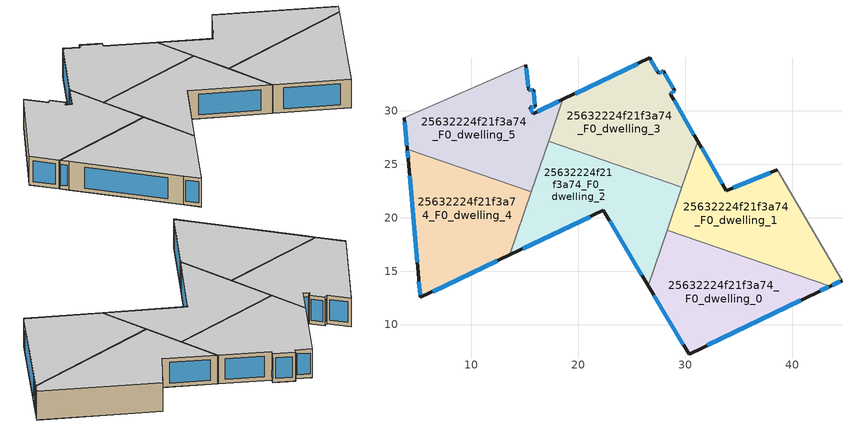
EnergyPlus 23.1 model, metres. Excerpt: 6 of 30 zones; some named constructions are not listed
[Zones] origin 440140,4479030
25632224f21f3a74_F0_dwelling_0
 floor ground (EU_floor_Construction): 42.51,13.07 43.59,13.59 28.31,18.82 26.54,13.65 30.37,7.24 z0
 wall outside (EU_wall_Construction): 43.59,13.59 42.51,13.07 30.37,7.24 26.54,13.65 z0:3
 wall to 25632224f21f3a74_F0_dwelling_1 (EU_wall_Construction): 28.31,18.82 43.59,13.59 z0:3
 wall to 25632224f21f3a74_F0_dwelling_2 (EU_wall_Construction): 26.54,13.65 28.31,18.82 z0:3
 window (EU_Window_Construction): 43.44,13.52 42.66,13.14 / 40.83,12.26 32.05,8.05 / 29.84,8.13 27.07,12.76 z0.42:2.58
 ceiling to 25632224f21f3a74_F1_dwelling_0 (EU_floor_Construction): 43.59,13.59 42.51,13.07 30.37,7.24 26.54,13.65 28.31,18.82 z3
25632224f21f3a74_F0_dwelling_1
 floor ground (EU_floor_Construction): 44.67,14.12 38.64,24.49 33.84,22.53 31.17,27.17 28.31,18.82 43.59,13.59 z0
 wall outside (EU_wall_Construction): 31.17,27.17 33.84,22.53 38.64,24.49 / 44.67,14.12 43.59,13.59 z0:3
 wall adiabatic (EU_wall_Construction): 38.64,24.49 44.67,14.12 z0:3
 wall to 25632224f21f3a74_F0_dwelling_3 (EU_wall_Construction): 29.7,22.87 31.17,27.17 z0:3
 wall to 25632224f21f3a74_F0_dwelling_2 (EU_wall_Construction): 28.31,18.82 29.7,22.87 z0:3
 window (EU_Window_Construction): 31.54,26.52 33.47,23.17 / 34.5,22.8 37.97,24.22 / 44.52,14.05 43.74,13.67 z0.42:2.58
 ceiling to 25632224f21f3a74_F1_dwelling_1 (EU_floor_Construction): 38.64,24.49 44.67,14.12 43.59,13.59 28.31,18.82 31.17,27.17 33.84,22.53 z3
25632224f21f3a74_F0_dwelling_2
 floor ground (EU_floor_Construction): 26.54,13.65 29.7,22.87 17.22,27.14 13.59,16.52 22.34,20.68 z0
 wall outside (EU_wall_Construction): 26.54,13.65 22.34,20.68 13.59,16.52 z0:3
 wall to 25632224f21f3a74_F0_dwelling_4 (EU_wall_Construction): 13.59,16.52 15.61,22.42 z0:3
 wall to 25632224f21f3a74_F0_dwelling_3 (EU_wall_Construction): 17.22,27.14 29.7,22.87 z0:3
 wall to 25632224f21f3a74_F0_dwelling_5 (EU_wall_Construction): 15.61,22.42 17.22,27.14 z0:3
 window (EU_Window_Construction): 25.96,14.62 22.93,19.7 / 21.13,20.1 14.8,17.09 z0.42:2.58
 ceiling to 25632224f21f3a74_F1_dwelling_2 (EU_floor_Construction): 29.7,22.87 26.54,13.65 22.34,20.68 13.59,16.52 17.22,27.14 z3
25632224f21f3a74_F0_dwelling_3
 floor ground (EU_floor_Construction): 29.7,22.87 31.17,27.17 28.61,31.61 29.04,31.86 27.95,33.74 27.52,33.5 26.68,34.95 18.57,31.06 17.22,27.14 z0
 wall outside (EU_wall_Construction): 18.57,31.06 26.68,34.95 27.52,33.5 27.95,33.74 29.04,31.86 28.61,31.61 31.17,27.17 z0:3
 wall to 25632224f21f3a74_F0_dwelling_5 (EU_wall_Construction): 17.22,27.14 18.57,31.06 z0:3
 window (EU_Window_Construction): 28.98,31.82 28.67,31.64 / 28.97,30.99 30.81,27.78 / 19.69,31.6 25.55,34.41 / 26.8,34.75 27.4,33.7 / 27.58,33.54 27.89,33.71 / 28.1,33.48 28.89,32.12 z0.42:2.58
 ceiling to 25632224f21f3a74_F1_dwelling_3 (EU_floor_Construction): 27.95,33.74 29.04,31.86 28.61,31.61 31.17,27.17 29.7,22.87 17.22,27.14 18.57,31.06 26.68,34.95 27.52,33.5 z3
25632224f21f3a74_F0_dwelling_4
 floor ground (EU_floor_Construction): 13.59,16.52 15.61,22.42 3.99,26.39 4.08,25.49 5.05,14.27 5.21,12.54 z0
 wall outside (EU_wall_Construction): 13.59,16.52 5.21,12.54 5.05,14.27 4.08,25.49 3.99,26.39 z0:3
 wall to 25632224f21f3a74_F0_dwelling_5 (EU_wall_Construction): 3.99,26.39 15.61,22.42 z0:3
 window (EU_Window_Construction): 12.42,15.96 6.37,13.09 / 5.19,12.78 5.08,14.03 / 4.92,15.83 4.21,23.93 / 4.06,25.61 4.01,26.27 z0.42:2.58
 ceiling to 25632224f21f3a74_F1_dwelling_4 (EU_floor_Construction): 15.61,22.42 13.59,16.52 5.21,12.54 5.05,14.27 4.08,25.49 3.99,26.39 z3
25632224f21f3a74_F0_dwelling_5
 floor ground (EU_floor_Construction): 15.61,22.42 18.57,31.06 15.77,29.72 15.47,30.31 15.95,30.4 15.81,31.98 15.34,31.94 15.08,34.32 3.73,29.33 3.99,26.39 z0
 wall outside (EU_wall_Construction): 3.99,26.39 3.73,29.33 / 15.08,34.32 15.34,31.94 15.81,31.98 15.95,30.4 15.47,30.31 15.77,29.72 18.57,31.06 z0:3
 wall adiabatic (EU_wall_Construction): 3.73,29.33 15.08,34.32 z0:3
 window (EU_Window_Construction): 15.41,31.94 15.75,31.97 / 15.83,31.76 15.93,30.62 / 15.88,30.39 15.53,30.33 / 15.51,30.23 15.73,29.81 / 16.16,29.91 18.18,30.88 / 3.96,26.8 3.77,28.92 / 15.12,33.99 15.31,32.27 z0.42:2.58
 ceiling to 25632224f21f3a74_F1_dwelling_5 (EU_floor_Construction): 18.57,31.06 15.61,22.42 3.99,26.39 3.73,29.33 15.08,34.32 15.34,31.94 15.81,31.98 15.95,30.4 15.47,30.31 15.77,29.72 z3
[HVACTEMPLATE:THERMOSTAT] Constant Heating Setpoint=20; Constant Cooling Setpoint=50
EU_HeatOnly_25632224f21f3a74_F0_dwelling_0; EU_HeatOnly_25632224f21f3a74_F0_dwelling_1; EU_HeatOnly_25632224f21f3a74_F0_dwelling_2; EU_HeatOnly_25632224f21f3a74_F0_dwelling_3; EU_HeatOnly_25632224f21f3a74_F0_dwelling_4; EU_HeatOnly_25632224f21f3a74_F0_dwelling_5; EU_HeatOnly_25632224f21f3a74_F1_dwelling_0; EU_HeatOnly_25632224f21f3a74_F1_dwelling_1; EU_HeatOnly_25632224f21f3a74_F1_dwelling_2; EU_HeatOnly_25632224f21f3a74_F1_dwelling_3; EU_HeatOnly_25632224f21f3a74_F1_dwelling_4; EU_HeatOnly_25632224f21f3a74_F1_dwelling_5; EU_HeatOnly_25632224f21f3a74_F2_dwelling_0; EU_HeatOnly_25632224f21f3a74_F2_dwelling_1; EU_HeatOnly_25632224f21f3a74_F2_dwelling_2; EU_HeatOnly_25632224f21f3a74_F2_dwelling_3; EU_HeatOnly_25632224f21f3a74_F2_dwelling_4; EU_HeatOnly_25632224f21f3a74_F2_dwelling_5; EU_HeatOnly_25632224f21f3a74_F3_dwelling_0; EU_HeatOnly_25632224f21f3a74_F3_dwelling_1; EU_HeatOnly_25632224f21f3a74_F3_dwelling_2; EU_HeatOnly_25632224f21f3a74_F3_dwelling_3; EU_HeatOnly_25632224f21f3a74_F3_dwelling_4; EU_HeatOnly_25632224f21f3a74_F3_dwelling_5; EU_HeatOnly_25632224f21f3a74_F4_dwelling_0; EU_HeatOnly_25632224f21f3a74_F4_dwelling_1; EU_HeatOnly_25632224f21f3a74_F4_dwelling_2; EU_HeatOnly_25632224f21f3a74_F4_dwelling_3; EU_HeatOnly_25632224f21f3a74_F4_dwelling_4; EU_HeatOnly_25632224f21f3a74_F4_dwelling_5
[SCHEDULE:CONSTANT]
Name | Hourly Value
EU_AlwaysOn | 1
EU_CoolingOff | 0
[SCHEDULE:FILE] Column Number=1; Rows to Skip at Top=0; Number of Hours of Data=8760; Column Separator=Comma; Interpolate to Timestep=No; Minutes per Item=60; Adjust Schedule for Daylight Savings=Yes
Name | File
EU_Step8_GainSchedule_25632224f21f3a74_F3_dwelling_5_f000 | ../../schedules/25632224f21f3a74/25632224f21f3a74_F3_dwelling_5_f000_gain.csv
EU_Step8_GainSchedule_25632224f21f3a74_F4_dwelling_0_f000 | ../../schedules/25632224f21f3a74/25632224f21f3a74_F4_dwelling_0_f000_gain.csv
EU_Step8_GainSchedule_25632224f21f3a74_F4_dwelling_1_f000 | ../../schedules/25632224f21f3a74/25632224f21f3a74_F4_dwelling_1_f000_gain.csv
EU_Step8_GainSchedule_25632224f21f3a74_F4_dwelling_2_f000 | ../../schedules/25632224f21f3a74/25632224f21f3a74_F4_dwelling_2_f000_gain.csv
EU_Step8_GainSchedule_25632224f21f3a74_F4_dwelling_3_f000 | ../../schedules/25632224f21f3a74/25632224f21f3a74_F4_dwelling_3_f000_gain.csv
EU_Step8_GainSchedule_25632224f21f3a74_F4_dwelling_4_f000 | ../../schedules/25632224f21f3a74/25632224f21f3a74_F4_dwelling_4_f000_gain.csv
EU_Step8_GainSchedule_25632224f21f3a74_F4_dwelling_5_f000 | ../../schedules/25632224f21f3a74/25632224f21f3a74_F4_dwelling_5_f000_gain.csv
